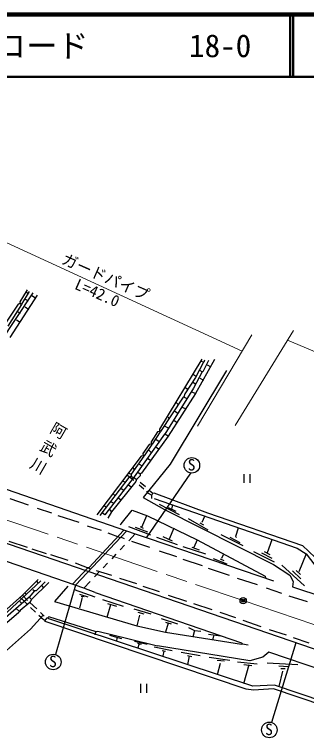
# Model space of a CAD drawing. Units: millimetres, scale not verified. Extents: x 40000 to 680000, y 20000 to 380000.
# Drawn here: x 133498 to 180366, y 263668 to 380000 of the extents above; entities that cross this region are included whole.
import ezdxf
from ezdxf.enums import TextEntityAlignment as Align

# ---------------------------------------------------------------- set-up
doc = ezdxf.new("R2010")
doc.units = ezdxf.units.MM
doc.header["$LTSCALE"] = 1000
doc.header["$PDMODE"] = 32
doc.header["$PDSIZE"] = 500
doc.linetypes.add('CHAIN', pattern=[18.5, 12, -1.5, 3.5, -1.5])
for name, color, linetype, lineweight in [('M-BGD', 7, 'Continuous', 25), ('M-BMK', 2, 'CHAIN', 13), ('M-BMK-SRVR', 3, 'Continuous', 25), ('M-STR-HTXT', 7, 'Continuous', 13), ('M-STR-STR1', 1, 'Continuous', 25), ('M-TTL', 2, 'Continuous', 140), ('M-TTL-LINE', 7, 'Continuous', 50)]:
    doc.layers.add(name, color=color, linetype=linetype, lineweight=lineweight)
doc.layers.add('M-TTL-TXT', color=7, linetype='Continuous')
doc.styles.add('@ＭＳ ゴシック', font='')
doc.styles.add('ＭＳ ゴシック', font='')
doc.styles.get('@ＭＳ ゴシック').set_extended_font_data('@MS Gothic')
doc.styles.get('ＭＳ ゴシック').set_extended_font_data('MS Gothic')

msp = doc.modelspace()

# ---------------------------------------------------------------- linework, layer by layer
at = {"layer": 'M-BGD'}
for p, q in [((136467, 335379), (131048, 327336)), ((137144, 335040), (132741, 328267)), ((135535, 335887), (134350, 333940)), ((135874, 335633), (134604, 333601)), ((135366, 335548), (135705, 335294)), ((134350, 333940), (134435, 333686)), ((135197, 334363), (135705, 334109)), ((136297, 334956), (136890, 334617)), ((134096, 333601), (131217, 329283)), ((134604, 333516), (132403, 330045)), ((134435, 333686), (134096, 333601)), ((134435, 333686), (134604, 333516)), ((134604, 333601), (134435, 333686)), ((135197, 333178), (135789, 332754)), ((133927, 332416), (134435, 332162)), ((133842, 331061), (134435, 330722)), ((163560, 324796), (156787, 313535)), ((165592, 324711), (162544, 319292)), ((163983, 324626), (163899, 324288)), ((163814, 324288), (162544, 321832)), ((163899, 324288), (163391, 324372)), ((164661, 324542), (163729, 322764)), ((164407, 323864), (164999, 323526)), ((167539, 322933), (158480, 307947)), ((163645, 322764), (162205, 320139)), ((162205, 322340), (162544, 322086)), ((163645, 322764), (163221, 322933)), ((163729, 322764), (163645, 322764)), ((162544, 321832), (160851, 319208)), ((163221, 321748), (163814, 321409)), ((162205, 320139), (157633, 312773)), ((160935, 320224), (161274, 319970)), ((162121, 321070), (162544, 320816)), ((162544, 319292), (158141, 312434)), ((160851, 319208), (160681, 318700)), ((161951, 319546), (162544, 319292)), ((160597, 318700), (156956, 313196)), ((159496, 317768), (159750, 317514)), ((160681, 318700), (160597, 318700)), ((161105, 318446), (160681, 318700)), ((160427, 317091), (161020, 316837)), ((158141, 315482), (158395, 315313)), ((159242, 316414), (159665, 316160)), ((159073, 314974), (159581, 314636)), ((156448, 313112), (155432, 311503)), ((156871, 313112), (155601, 311164)), ((156956, 313196), (156448, 313112)), ((156787, 313535), (156787, 313196)), ((156787, 313196), (156871, 313112)), ((157633, 314043), (158141, 313789)), ((157549, 312773), (152723, 305915)), ((158141, 312434), (153908, 306508)), ((156194, 311926), (156702, 311588)), ((157633, 312773), (157549, 312773)), ((158141, 312434), (157633, 312773)), ((155093, 311080), (154077, 309640)), ((155517, 311080), (154331, 309302)), ((155601, 311164), (155093, 311080)), ((155432, 311503), (155432, 311164)), ((155432, 311164), (155517, 311080)), ((156194, 310741), (156617, 310402)), ((154077, 309640), (154162, 309302)), ((155009, 310233), (155432, 309810)), ((153823, 309217), (146711, 299819)), ((154247, 309217), (152215, 306338)), ((154331, 309302), (153823, 309217)), ((154162, 309302), (154247, 309217)), ((154924, 308878), (155432, 308540)), ((152469, 307354), (152723, 307100)), ((153485, 307947), (153993, 307693)), ((158480, 307947), (154162, 302613)), ((151707, 306084), (151622, 306084)), ((152638, 305322), (151707, 306084)), ((151876, 306508), (152215, 306338)), ((152215, 306000), (151876, 305830)), ((152215, 306338), (152215, 306000)), ((152215, 306000), (152553, 305830)), ((153654, 306084), (153061, 305492)), ((153315, 306677), (153654, 306423)), ((153908, 306508), (153654, 306423)), ((153654, 306423), (153654, 306084)), ((154667, 296157), (161819, 306515)), ((170297, 306354), (170297, 304954)), ((171347, 304954), (171347, 306354)), ((151876, 305830), (147219, 299734)), ((152723, 305915), (147981, 299819)), ((152977, 305153), (149082, 300327)), ((150945, 305238), (151283, 305068)), ((152553, 305830), (152723, 305830)), ((152723, 305830), (153061, 305492)), ((153061, 305492), (152977, 305153)), ((153654, 305068), (154501, 304391)), ((104886, 304645), (215799, 266630)), ((150606, 304052), (151029, 303798)), ((151791, 304645), (152215, 304306)), ((153485, 304645), (154247, 303968)), ((154670, 303629), (154839, 303375)), ((155178, 303714), (155686, 303290)), ((149336, 303206), (149675, 302867)), ((150183, 302528), (150606, 302190)), ((154162, 302613), (157549, 300666)), ((154839, 303375), (155517, 302952)), ((155517, 302952), (155686, 303290)), ((155517, 302444), (155517, 302952)), ((155686, 303290), (155855, 303375)), ((155855, 303375), (164491, 300158)), ((132741, 302444), (135705, 301428)), ((147897, 301343), (148151, 301089)), ((148997, 301936), (149421, 301682)), ((155940, 302444), (178885, 294485)), ((156702, 301512), (159919, 299904)), ((158819, 301343), (158734, 300835)), ((137144, 300920), (139430, 300158)), ((147981, 299819), (147558, 300158)), ((149082, 300327), (148489, 299311)), ((148743, 300666), (149082, 300327)), ((150606, 298380), (152384, 300581)), ((152384, 300581), (154839, 299650)), ((157549, 300666), (175075, 291860)), ((158185, 300997), (159411, 300412)), ((164491, 300158), (179731, 294908)), ((140446, 299734), (143833, 298634)), ((154670, 299650), (153908, 297787)), ((154839, 299650), (162798, 295840)), ((161359, 299226), (164522, 297415)), ((163983, 299565), (163593, 298576)), ((145187, 298041), (147389, 297364)), ((150437, 298295), (150606, 298380)), ((151791, 297956), (155316, 296626)), ((152892, 297872), (154839, 297110)), ((153654, 297956), (154162, 297702)), ((163233, 298529), (163814, 298210)), ((151508, 297248), (143294, 288531)), ((151029, 297364), (145441, 291352)), ((148489, 296940), (150437, 296178)), ((152892, 296771), (155093, 296009)), ((159073, 297702), (158311, 295924)), ((166608, 296686), (170164, 294908)), ((169402, 297702), (168979, 296348)), ((132572, 295586), (135535, 294654)), ((150606, 296263), (151114, 296009)), ((152299, 295586), (155178, 294654)), ((155093, 296009), (175075, 289236)), ((156279, 296263), (159581, 295078)), ((157295, 296348), (158819, 295670)), ((162798, 295840), (162290, 294570)), ((162798, 295840), (173720, 289998)), ((168047, 296263), (169656, 295416)), ((168979, 296348), (169148, 296178)), ((174821, 295840), (174059, 293723)), ((136297, 294400), (138583, 293638)), ((160512, 294739), (164153, 293554)), ((161951, 294654), (163137, 294231)), ((178885, 294485), (180324, 293554)), ((179731, 294908), (182779, 292030)), ((139261, 293469), (142055, 292538)), ((156702, 294062), (159496, 293130)), ((166996, 293443), (166742, 292851)), ((171857, 293977), (175159, 292284)), ((173127, 293723), (174821, 292876)), ((173551, 293977), (174482, 293469)), ((180324, 293554), (179139, 290675)), ((180324, 293554), (181679, 291776)), ((143240, 292114), (145695, 291183)), ((160512, 292707), (163645, 291691)), ((165387, 292851), (167584, 291959)), ((166488, 292766), (167081, 292512)), ((145272, 291352), (142793, 288702)), ((145441, 291352), (145272, 291352)), ((146627, 290929), (149082, 290167)), ((164576, 291268), (167963, 290167)), ((175075, 291860), (177699, 290167)), ((176429, 291776), (180070, 288474)), ((178123, 290844), (179477, 289574)), ((178715, 290929), (179393, 290252)), ((173720, 289998), (173805, 289744)), ((177699, 290167), (178207, 289151)), ((137737, 289236), (128339, 280600)), ((137313, 289490), (134773, 286950)), ((139007, 288982), (136213, 286272)), ((138414, 289066), (136975, 287627)), ((137059, 289151), (137313, 288812)), ((143294, 288531), (140061, 277444)), ((150352, 289659), (153061, 288812)), ((169233, 289659), (172450, 288643)), ((178207, 289151), (178123, 288304)), ((136721, 287627), (135874, 286611)), ((136467, 287881), (136721, 287627)), ((136975, 287627), (136721, 287627)), ((137826, 288478), (138144, 288145)), ((142055, 288389), (139938, 285934)), ((143071, 287881), (146373, 286696)), ((146457, 287373), (144621, 288077)), ((146457, 287373), (169910, 279330)), ((154077, 288389), (156702, 287542)), ((173889, 288135), (176345, 287288)), ((178123, 288304), (191923, 283732)), ((134773, 286950), (129270, 282039)), ((135874, 286611), (130540, 282039)), ((134350, 286611), (135060, 285987)), ((134773, 286950), (135610, 286102)), ((135197, 287288), (135451, 287034)), ((135874, 286611), (136213, 286272)), ((136213, 286272), (135959, 285764)), ((143917, 287119), (145272, 286696)), ((144380, 286598), (143946, 284927)), ((144692, 286670), (144184, 286754)), ((147643, 286272), (150945, 285172)), ((158141, 286950), (161105, 286018)), ((177530, 286865), (180493, 285934)), ((134350, 285934), (134689, 285595)), ((135959, 285764), (134435, 284494)), ((135060, 285987), (135112, 285934)), ((135112, 285934), (135535, 285510)), ((135959, 285764), (137059, 284748)), ((139938, 285934), (153146, 282039)), ((148913, 285426), (148320, 283394)), ((148405, 285595), (149844, 285172)), ((162205, 285595), (165169, 284664)), ((122243, 273996), (134181, 284240)), ((134293, 284358), (133772, 284809)), ((134181, 284240), (134293, 284358)), ((134435, 284494), (134293, 284358)), ((136043, 285002), (136890, 284240)), ((137652, 284156), (138245, 283563)), ((152630, 284779), (155355, 283974)), ((153305, 284214), (154237, 283960)), ((166439, 284240), (168979, 283394)), ((138075, 283732), (136043, 281531)), ((137398, 283732), (137821, 283394)), ((137821, 283394), (137821, 283309)), ((137821, 283309), (138414, 282886)), ((138414, 282886), (138753, 283309)), ((138414, 282716), (138414, 282886)), ((170672, 271879), (138414, 282716)), ((138753, 283309), (138837, 283309)), ((139007, 283478), (138837, 283309)), ((139007, 283140), (138837, 283309)), ((146610, 281073), (139007, 283478)), ((171773, 272387), (139007, 283140)), ((153569, 283732), (153146, 282039)), ((157041, 283224), (159665, 282378)), ((170164, 282970), (173043, 281954)), ((136043, 281531), (126222, 272726)), ((153146, 282039), (157718, 281023)), ((157718, 282632), (158649, 282378)), ((158141, 282462), (157718, 281023)), ((161443, 281785), (162375, 281277)), ((146457, 280769), (146627, 281108)), ((146457, 280600), (146457, 280769)), ((146627, 281108), (146881, 281192)), ((146881, 281192), (151707, 280007)), ((148749, 280532), (150696, 280024)), ((157718, 281023), (169910, 279076)), ((162375, 281277), (162121, 280261)), ((162375, 281277), (163391, 281192)), ((164661, 280684), (166608, 280430)), ((165423, 280430), (165253, 279753)), ((174397, 281446), (177107, 280600)), ((149934, 280109), (149850, 279601)), ((151707, 280007), (156448, 278822)), ((152781, 279561), (154774, 279081)), ((153238, 279279), (153807, 279113)), ((169910, 279330), (170079, 279160)), ((178631, 279330), (174759, 266553)), ((178207, 280176), (180747, 279330)), ((153472, 279039), (153303, 278531)), ((155940, 278652), (158819, 278060)), ((171265, 276451), (156448, 278822)), ((157210, 278060), (157756, 277968)), ((169910, 279076), (170079, 279160)), ((170079, 279160), (171011, 278991)), ((157464, 277975), (157325, 277210)), ((160258, 277806), (163306, 277298)), ((161274, 277298), (161951, 277128)), ((161528, 277213), (161274, 275774)), ((164745, 277044), (168047, 276536)), ((173381, 277044), (171265, 276451)), ((174313, 277806), (173381, 277044)), ((233495, 257909), (174313, 277806)), ((166015, 276536), (167201, 276451)), ((166523, 276028), (166015, 274165)), ((169317, 276282), (172450, 275943)), ((171095, 275774), (170249, 272726)), ((170333, 275858), (171603, 275689)), ((174059, 276112), (178969, 275858)), ((175921, 275604), (177445, 275520)), ((176514, 274758), (175921, 272302)), ((176260, 275181), (176937, 275181)), ((153702, 272719), (153702, 271319)), ((154752, 271319), (154752, 272719)), ((175244, 272556), (171773, 272387)), ((221557, 256639), (175244, 272556)), ((171857, 271710), (170672, 271879)), ((175075, 271964), (171857, 271710)), ((236373, 251220), (175075, 271964))]:
    msp.add_line(p, q, dxfattribs=at)
for centre in [(161968, 307756), (139716, 276242), (174401, 265355)]:
    msp.add_circle(centre, 1250, dxfattribs=at)
at = {"layer": 'M-BMK'}
for p, q in [((74983, 318406), (170203, 286089)), ((170203, 286089), (242178, 261661))]:
    msp.add_line(p, q, dxfattribs=at)
at = {"layer": 'M-BMK-SRVR'}
msp.add_circle((170203, 286089), 500, dxfattribs=at)
msp.add_point((170203, 286089), dxfattribs=at)
at = {"layer": 'M-STR-HTXT'}
for p, q in [((131442, 343764), (170049, 326080)), ((178292, 329368), (168894, 314128)), ((171603, 328690), (162883, 314043)), ((177339, 327822), (217493, 310741))]:
    msp.add_line(p, q, dxfattribs=at)
at = {"layer": 'M-STR-STR1'}
for p, q in [((108820, 311965), (152892, 296771)), ((144621, 288077), (100211, 303265)), ((152892, 296771), (151858, 295684)), ((151169, 294960), (150480, 294235)), ((149790, 293511), (149101, 292786)), ((148412, 292062), (147723, 291337)), ((147033, 290613), (146344, 289888)), ((145655, 289164), (144621, 288077))]:
    msp.add_line(p, q, dxfattribs=at)
at = {"layer": 'M-TTL'}
msp.add_line((680000, 380000), (40000, 380000), dxfattribs=at)
at = {"layer": 'M-TTL-LINE'}
for p, q in [((177750, 380000), (177750, 370000)), ((178250, 380000), (178250, 370000)), ((40000, 370000), (680000, 370000))]:
    msp.add_line(p, q, dxfattribs=at)

# ---------------------------------------------------------------- texts
at = {"layer": 'M-BGD', "style": 'ＭＳ ゴシック'}
for p in [(161289, 306382), (139037, 274869), (173722, 263981)]:
    msp.add_text('S', height=1833, dxfattribs=at).set_placement(p, align=Align.BOTTOM_LEFT)
at = {"layer": 'M-BGD', "insert": (140200, 314999), "char_height": 1833, "attachment_point": 7, "rotation": 240.086, "style": '@ＭＳ ゴシック'}
msp.add_mtext('\\T1.3;阿武川', dxfattribs=at)
at = {"layer": 'M-STR-HTXT', "style": 'ＭＳ ゴシック'}
for s, p in [('ガードパイプ', (140680, 339646)), ('L=42.0', (142782, 335585))]:
    msp.add_text(s, height=1833, rotation=336.183, dxfattribs=at).set_placement(p, align=Align.BOTTOM_LEFT)
at = {"layer": 'M-TTL-TXT', "style": 'ＭＳ ゴシック'}
for s, p in [('図面コード', (120380, 375000)), ('18-0', (161521, 375000))]:
    msp.add_text(s, height=3666, dxfattribs=at).set_placement(p, align=Align.MIDDLE_LEFT)

doc.saveas('drawing.dxf')
